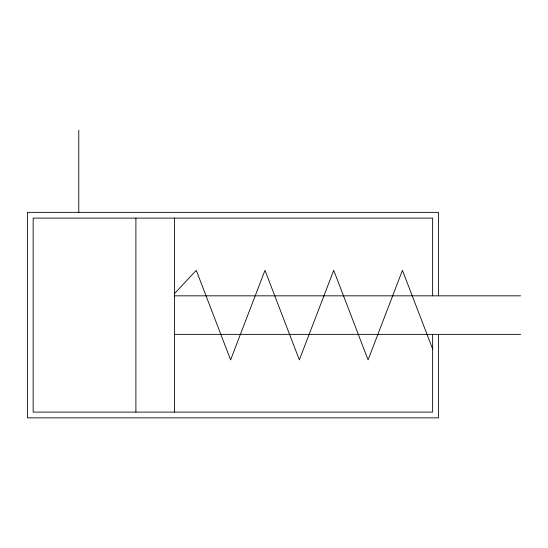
<?xml version="1.0" encoding="UTF-8"?>
<svg xmlns="http://www.w3.org/2000/svg" width="548" height="548" viewBox="0 0 548 548"><rect width="100%" height="100%" fill="white"/><g stroke="black" fill="none" stroke-linecap="round" stroke-linejoin="round"><path stroke-width="0.82" d="M174.435 293.694L196.259 270.315L230.619 359.885L264.985 270.315L299.352 359.885L333.718 270.315L368.085 359.885L402.444 270.315L432.646 349.028M174.435 295.831L520.6 295.831M174.435 334.362L520.6 334.362M438.4 295.831L438.4 212.35L27.4 212.35L27.4 417.85L438.4 417.85L438.4 334.362M432.646 295.831L432.646 218.104L33.154 218.104L33.154 412.096L432.646 412.096L432.646 334.362M174.435 218.104L174.435 412.096M135.904 218.104L135.904 412.096M78.775 130.15L78.775 212.35"/></g></svg>
